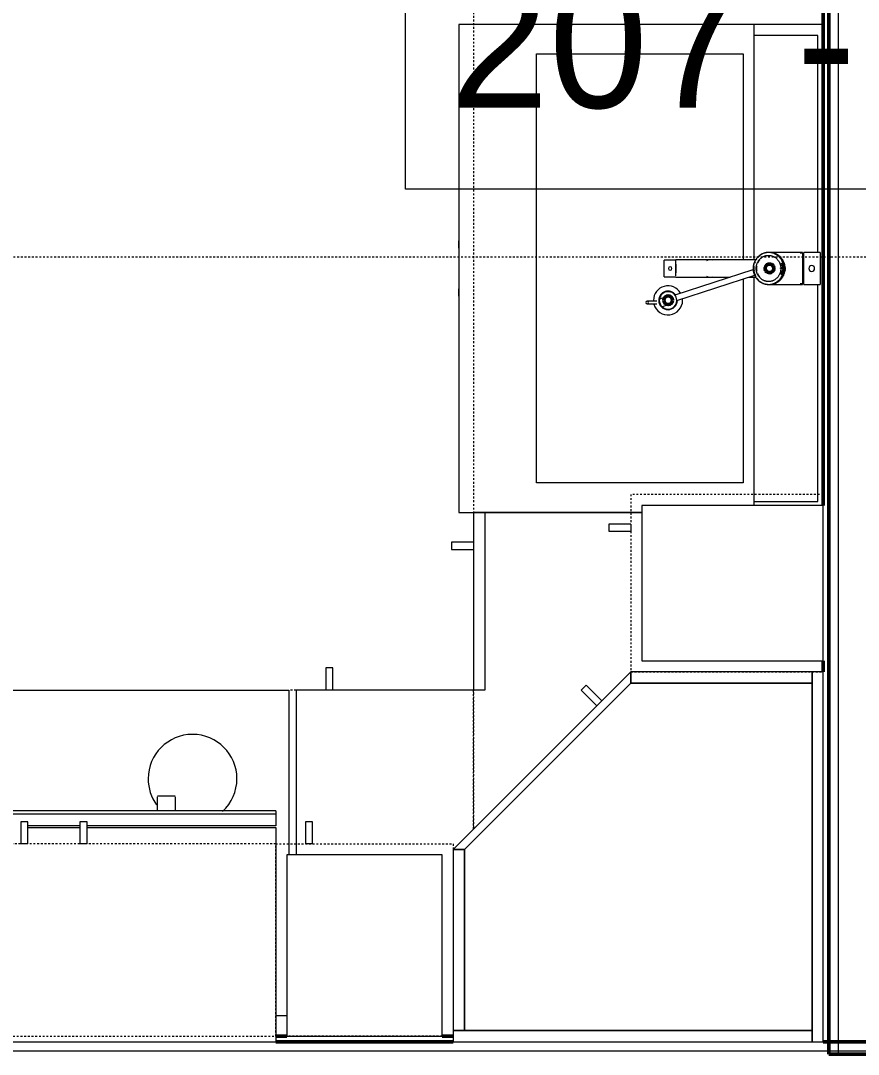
# Model space of a CAD drawing. Header units: inches. Extents: x -4217 to -1814, y 9706 to 12425.
# Drawn here: x -3736.3 to -3679.7, y 11554.5 to 11624.4 of the extents above; entities that cross this region are included whole.
import ezdxf

# ---------------------------------------------------------------- set-up
doc = ezdxf.new("R2010")
doc.units = ezdxf.units.IN
doc.header["$MEASUREMENT"] = 0
doc.linetypes.add('Aligning Line 1_8_', pattern=[0.25, 0.125, -0.125])
doc.linetypes.add('Dash', pattern=[0.25, 0.125, -0.125])
for name, color, linetype, lineweight in [('A-AREA-IDEN', 2, 'Continuous', 9), ('A-GENM-2', 7, 'Continuous', 9), ('A-GENM-3', 250, 'Continuous', 50), ('A-WALL', 113, 'Continuous', 13), ('A-WALL-11', 113, 'Continuous', 50), ('A-WALL-3', 250, 'Continuous', 50), ('A-WALL-4', 10, 'Continuous', 13), ('G-ANNO-SYMB-1', 147, 'Aligning Line 1_8_', 9), ('P-SANR-FIXT-2', 7, 'Continuous', 9), ('Q-CASE', 31, 'Continuous', 9), ('Q-CASE-3', 7, 'Continuous', 9), ('Q-CASE-4', 7, 'Dash', 9), ('Q-CASE-HDLN-1', 7, 'Dash', 9), ('Q-SPCQ-1', 7, 'Continuous', 9)]:
    doc.layers.add(name, color=color, linetype=linetype, lineweight=lineweight)
doc.styles.add('Century Gothic', font='ufonts.com_century-gothic.ttf', dxfattribs={"height": 9})

msp = doc.modelspace()

# ---------------------------------------------------------------- linework, layer by layer
at = {"layer": 'A-AREA-IDEN', "flags": 128}
msp.add_lwpolyline([(-3710.29947, 11634.50018), (-3634.79396, 11634.50018), (-3634.79396, 11613.00412), (-3710.29947, 11613.00412)], close=True, dxfattribs=at)
at = {"layer": 'A-GENM-2'}
for p, q in [((-3683.45921, 11608.72207), (-3685.72299, 11608.72207)), ((-3683.38106, 11608.66302), (-3683.62155, 11608.66302)), ((-3683.45921, 11608.72207), (-3683.45921, 11606.55672)), ((-3682.27811, 11608.72207), (-3683.38106, 11608.72207)), ((-3683.38106, 11606.55672), (-3683.38106, 11608.72207)), ((-3682.27811, 11608.72207), (-3682.27811, 11606.55672)), ((-3692.02221, 11608.21026), (-3692.80961, 11608.21026)), ((-3692.80961, 11607.06853), (-3692.80961, 11608.21026)), ((-3686.62286, 11608.22995), (-3692.02221, 11608.22995)), ((-3692.02221, 11608.15083), (-3692.02221, 11608.22995)), ((-3692.02221, 11608.05698), (-3692.02221, 11608.13621)), ((-3692.02221, 11607.93467), (-3692.02221, 11608.04435)), ((-3692.02221, 11607.79224), (-3692.02221, 11607.92537)), ((-3692.02221, 11607.92483), (-3692.02221, 11607.79248)), ((-3692.02221, 11607.49153), (-3692.02221, 11607.78726)), ((-3692.02221, 11607.78715), (-3692.02221, 11607.49165)), ((-3689.6978, 11608.22995), (-3690.61493, 11608.22995)), ((-3686.56743, 11608.25821), (-3686.59022, 11608.22227)), ((-3684.89079, 11607.6394), (-3684.89146, 11607.60376)), ((-3692.80961, 11607.06853), (-3692.02221, 11607.06853)), ((-3686.81558, 11607.55163), (-3692.08986, 11605.83792)), ((-3692.02221, 11607.35342), (-3692.02221, 11607.48655)), ((-3692.02221, 11607.48631), (-3692.02221, 11607.35396)), ((-3692.02221, 11607.23444), (-3692.02221, 11607.34412)), ((-3692.02221, 11607.14258), (-3692.02221, 11607.22181)), ((-3692.02221, 11607.04884), (-3692.02221, 11607.06897)), ((-3692.02221, 11607.04884), (-3688.35477, 11607.04884)), ((-3691.96611, 11605.46416), (-3686.69346, 11607.17735)), ((-3690.61493, 11607.04884), (-3689.6978, 11607.04884)), ((-3687.08897, 11607.04884), (-3686.62286, 11607.04884)), ((-3685.72299, 11606.55672), (-3683.45921, 11606.55672)), ((-3683.62155, 11606.61577), (-3683.38106, 11606.61577)), ((-3683.38106, 11606.55672), (-3682.27811, 11606.55672)), ((-3693.1336, 11605.59625), (-3692.71098, 11605.72964)), ((-3693.30158, 11605.43829), (-3693.96672, 11605.43829)), ((-3693.96672, 11605.24144), (-3693.30158, 11605.24144)), ((-3692.53735, 11605.17949), (-3692.9565, 11605.04721)), ((-3692.55373, 11605.2314), (-3692.53735, 11605.17949))]:
    msp.add_line(p, q, dxfattribs=at)
at = {"layer": 'A-GENM-2', "flags": 128}
for points in [[(-3686.17355, 11608.62387), (-3686.21255, 11608.60507), (-3686.25078, 11608.58472), (-3686.28816, 11608.56286), (-3686.32464, 11608.53952), (-3686.36015, 11608.51474), (-3686.39465, 11608.48856), (-3686.42807, 11608.46102), (-3686.46036, 11608.43217), (-3686.49147, 11608.40205), (-3686.52135, 11608.3707), (-3686.54996, 11608.33819), (-3686.57724, 11608.30457), (-3686.60316, 11608.26987), (-3686.62767, 11608.23417), (-3686.65073, 11608.19752), (-3686.6723, 11608.15997), (-3686.69236, 11608.12159), (-3686.71087, 11608.08244), (-3686.7278, 11608.04258), (-3686.74312, 11608.00208), (-3686.7568, 11607.961), (-3686.76884, 11607.9194), (-3686.7792, 11607.87735), (-3686.78787, 11607.83492), (-3686.79484, 11607.79218), (-3686.80009, 11607.7492), (-3686.80362, 11607.70604), (-3686.80542, 11607.66277), (-3686.80567, 11607.6394)], [(-3685.76438, 11608.72207), (-3685.80575, 11608.7212), (-3685.84706, 11608.71857), (-3685.88823, 11608.7142), (-3685.9292, 11608.7081), (-3685.9699, 11608.70027), (-3686.01025, 11608.69072), (-3686.0502, 11608.67948), (-3686.08968, 11608.66657), (-3686.12862, 11608.652), (-3686.16696, 11608.6358), (-3686.20464, 11608.61801), (-3686.24159, 11608.59864), (-3686.27777, 11608.57774), (-3686.31311, 11608.55534), (-3686.34755, 11608.53148), (-3686.38103, 11608.50619), (-3686.41352, 11608.47952), (-3686.44495, 11608.45152), (-3686.47528, 11608.42223), (-3686.50446, 11608.3917), (-3686.53245, 11608.35998), (-3686.55919, 11608.32713), (-3686.58466, 11608.29318), (-3686.60881, 11608.25821), (-3686.63161, 11608.22227), (-3686.65301, 11608.18541), (-3686.673, 11608.14769), (-3686.69153, 11608.10918), (-3686.70859, 11608.06993), (-3686.72414, 11608.03001), (-3686.73816, 11607.98947), (-3686.75064, 11607.9484), (-3686.76155, 11607.90683), (-3686.77088, 11607.86486), (-3686.77861, 11607.82253), (-3686.78473, 11607.77991), (-3686.78923, 11607.73708), (-3686.79212, 11607.6941), (-3686.79337, 11607.65103), (-3686.79343, 11607.6394)], [(-3686.59658, 11607.6394), (-3686.59591, 11607.67503), (-3686.59388, 11607.71061), (-3686.59052, 11607.74607), (-3686.58582, 11607.78136), (-3686.57979, 11607.81641), (-3686.57244, 11607.85117), (-3686.56378, 11607.88558), (-3686.55384, 11607.91958), (-3686.54262, 11607.95312), (-3686.53015, 11607.98615), (-3686.51644, 11608.0186), (-3686.50153, 11608.05043), (-3686.48544, 11608.08159), (-3686.46819, 11608.11203), (-3686.44981, 11608.14169), (-3686.43035, 11608.17053), (-3686.40982, 11608.1985), (-3686.38826, 11608.22557), (-3686.36572, 11608.25168), (-3686.34223, 11608.2768), (-3686.31782, 11608.30088), (-3686.29254, 11608.3239), (-3686.26643, 11608.34581), (-3686.23954, 11608.36659), (-3686.2119, 11608.38619), (-3686.18357, 11608.4046), (-3686.15458, 11608.42178), (-3686.12498, 11608.43771), (-3686.09483, 11608.45237), (-3686.06417, 11608.46573), (-3686.03304, 11608.47777), (-3686.0015, 11608.48849), (-3685.96959, 11608.49786), (-3685.93737, 11608.50586), (-3685.90489, 11608.5125), (-3685.87219, 11608.51775), (-3685.83932, 11608.52162), (-3685.80634, 11608.5241), (-3685.7733, 11608.52517), (-3685.76438, 11608.52522)], [(-3686.17355, 11608.62387), (-3686.21255, 11608.60507), (-3686.25078, 11608.58472), (-3686.28816, 11608.56286), (-3686.32464, 11608.53952), (-3686.36015, 11608.51474), (-3686.39465, 11608.48856), (-3686.42807, 11608.46102), (-3686.46036, 11608.43217), (-3686.49147, 11608.40205), (-3686.52135, 11608.3707), (-3686.54996, 11608.33819), (-3686.57724, 11608.30457)], [(-3686.17355, 11608.62387), (-3686.21255, 11608.60507), (-3686.25078, 11608.58472), (-3686.28816, 11608.56286), (-3686.32464, 11608.53952), (-3686.36015, 11608.51474), (-3686.39465, 11608.48856), (-3686.42807, 11608.46102), (-3686.46036, 11608.43217), (-3686.49147, 11608.40205), (-3686.52135, 11608.3707), (-3686.54996, 11608.33819), (-3686.57724, 11608.30457)], [(-3686.17355, 11608.62387), (-3686.21255, 11608.60507), (-3686.25078, 11608.58472), (-3686.28816, 11608.56286), (-3686.32464, 11608.53952), (-3686.36015, 11608.51474), (-3686.39465, 11608.48856), (-3686.42807, 11608.46102), (-3686.46036, 11608.43217), (-3686.49147, 11608.40205), (-3686.52135, 11608.3707), (-3686.54996, 11608.33819), (-3686.57724, 11608.30457)], [(-3686.17355, 11608.62387), (-3686.21255, 11608.60507), (-3686.25078, 11608.58472), (-3686.28816, 11608.56286), (-3686.32464, 11608.53952), (-3686.36015, 11608.51474), (-3686.39465, 11608.48856), (-3686.42807, 11608.46102), (-3686.46036, 11608.43217), (-3686.49147, 11608.40205), (-3686.52135, 11608.3707), (-3686.54996, 11608.33819), (-3686.57724, 11608.30457)], [(-3686.17355, 11608.62387), (-3686.21255, 11608.60507), (-3686.25078, 11608.58472), (-3686.28816, 11608.56286), (-3686.32464, 11608.53952), (-3686.36015, 11608.51474), (-3686.39465, 11608.48856), (-3686.42807, 11608.46102), (-3686.46036, 11608.43217), (-3686.49147, 11608.40205), (-3686.52135, 11608.3707), (-3686.54996, 11608.33819), (-3686.57724, 11608.30457)], [(-3686.23639, 11608.57774), (-3686.27172, 11608.55534), (-3686.30616, 11608.53148), (-3686.33965, 11608.50619), (-3686.37214, 11608.47952), (-3686.40357, 11608.45152), (-3686.4339, 11608.42223), (-3686.46308, 11608.3917), (-3686.49107, 11608.35998)], [(-3686.05345, 11608.45237), (-3686.02278, 11608.46573), (-3685.99166, 11608.47777)], [(-3685.4543, 11608.6882), (-3685.49646, 11608.69811), (-3685.53897, 11608.70632), (-3685.58179, 11608.71283), (-3685.62483, 11608.71761), (-3685.66802, 11608.72068), (-3685.7113, 11608.72201), (-3685.75461, 11608.72161), (-3685.79786, 11608.71948), (-3685.84099, 11608.71562), (-3685.88393, 11608.71004), (-3685.92662, 11608.70275), (-3685.96898, 11608.69376), (-3686.01095, 11608.68308), (-3686.05245, 11608.67073)], [(-3685.4543, 11608.6882), (-3685.49646, 11608.69811), (-3685.53897, 11608.70632), (-3685.58179, 11608.71283), (-3685.62483, 11608.71761), (-3685.66802, 11608.72068), (-3685.7113, 11608.72201), (-3685.75461, 11608.72161), (-3685.79786, 11608.71948), (-3685.84099, 11608.71562), (-3685.88393, 11608.71004), (-3685.92662, 11608.70275), (-3685.96898, 11608.69376), (-3686.01095, 11608.68308), (-3686.05245, 11608.67073)], [(-3685.4543, 11608.6882), (-3685.49646, 11608.69811), (-3685.53897, 11608.70632), (-3685.58179, 11608.71283), (-3685.62483, 11608.71761), (-3685.66802, 11608.72068), (-3685.7113, 11608.72201), (-3685.75461, 11608.72161), (-3685.79786, 11608.71948), (-3685.84099, 11608.71562), (-3685.88393, 11608.71004), (-3685.92662, 11608.70275), (-3685.96898, 11608.69376), (-3686.01095, 11608.68308), (-3686.05245, 11608.67073)], [(-3685.4543, 11608.6882), (-3685.49646, 11608.69811), (-3685.53897, 11608.70632), (-3685.58179, 11608.71283), (-3685.62483, 11608.71761), (-3685.66802, 11608.72068), (-3685.7113, 11608.72201), (-3685.75461, 11608.72161), (-3685.79786, 11608.71948), (-3685.84099, 11608.71562), (-3685.88393, 11608.71004), (-3685.92662, 11608.70275), (-3685.96898, 11608.69376), (-3686.01095, 11608.68308), (-3686.05245, 11608.67073)], [(-3685.4543, 11608.6882), (-3685.49646, 11608.69811), (-3685.53897, 11608.70632), (-3685.58179, 11608.71283), (-3685.62483, 11608.71761), (-3685.66802, 11608.72068), (-3685.7113, 11608.72201), (-3685.75461, 11608.72161), (-3685.79786, 11608.71948), (-3685.84099, 11608.71562), (-3685.88393, 11608.71004), (-3685.92662, 11608.70275), (-3685.96898, 11608.69376), (-3686.01095, 11608.68308), (-3686.05245, 11608.67073)], [(-3685.4543, 11608.6882), (-3685.49646, 11608.69811), (-3685.53897, 11608.70632), (-3685.58179, 11608.71283), (-3685.62483, 11608.71761), (-3685.66802, 11608.72068), (-3685.7113, 11608.72201), (-3685.75461, 11608.72161), (-3685.79786, 11608.71948), (-3685.84099, 11608.71562), (-3685.88393, 11608.71004), (-3685.92662, 11608.70275), (-3685.96898, 11608.69376), (-3686.01095, 11608.68308), (-3686.05245, 11608.67073)], [(-3685.72299, 11608.72207), (-3685.76437, 11608.7212), (-3685.80568, 11608.71857), (-3685.84685, 11608.7142), (-3685.88782, 11608.7081), (-3685.92851, 11608.70027), (-3685.96887, 11608.69072), (-3686.00882, 11608.67948), (-3686.04829, 11608.66657)], [(-3684.73532, 11607.6394), (-3684.73614, 11607.68248), (-3684.73858, 11607.72549), (-3684.74265, 11607.76837), (-3684.74834, 11607.81105), (-3684.75563, 11607.85346), (-3684.76453, 11607.89554), (-3684.77501, 11607.93722), (-3684.78707, 11607.97844), (-3684.80068, 11608.01912), (-3684.81582, 11608.05922), (-3684.83247, 11608.09865), (-3684.85061, 11608.13737), (-3684.8702, 11608.17531), (-3684.89123, 11608.21241), (-3684.91365, 11608.2486), (-3684.93744, 11608.28384), (-3684.96256, 11608.31807), (-3684.98896, 11608.35123), (-3685.01662, 11608.38326), (-3685.04548, 11608.41411), (-3685.0755, 11608.44374), (-3685.10664, 11608.4721), (-3685.13885, 11608.49913), (-3685.17207, 11608.52479), (-3685.20626, 11608.54904), (-3685.24136, 11608.57184), (-3685.27731, 11608.59315), (-3685.31407, 11608.61293), (-3685.35156, 11608.63116), (-3685.38973, 11608.64779), (-3685.42851, 11608.6628), (-3685.46785, 11608.67616), (-3685.50768, 11608.68786), (-3685.54793, 11608.69786), (-3685.58854, 11608.70615), (-3685.62944, 11608.71273), (-3685.67056, 11608.71757), (-3685.71184, 11608.72066), (-3685.7532, 11608.72201), (-3685.76438, 11608.72207)], [(-3685.76438, 11608.52522), (-3685.73132, 11608.52452), (-3685.69832, 11608.52243), (-3685.66542, 11608.51894), (-3685.63267, 11608.51405), (-3685.60012, 11608.50779), (-3685.56782, 11608.50015), (-3685.53583, 11608.49115), (-3685.50419, 11608.4808), (-3685.47294, 11608.46911), (-3685.44215, 11608.4561), (-3685.41185, 11608.44179), (-3685.3821, 11608.4262), (-3685.35295, 11608.40936), (-3685.32443, 11608.39128), (-3685.2966, 11608.37199), (-3685.2695, 11608.35153), (-3685.24318, 11608.32992), (-3685.21767, 11608.3072), (-3685.19302, 11608.2834), (-3685.16928, 11608.25856), (-3685.14648, 11608.23271), (-3685.12465, 11608.2059), (-3685.10384, 11608.17817), (-3685.08409, 11608.14956), (-3685.06541, 11608.12011), (-3685.04786, 11608.08988), (-3685.03145, 11608.05891), (-3685.01621, 11608.02726), (-3685.00218, 11607.99497), (-3684.98938, 11607.96209), (-3684.97782, 11607.92868), (-3684.96753, 11607.8948), (-3684.95852, 11607.86049), (-3684.95082, 11607.82582), (-3684.94443, 11607.79084), (-3684.93937, 11607.75562), (-3684.93564, 11607.7202), (-3684.93326, 11607.68465), (-3684.93222, 11607.64902), (-3684.93217, 11607.6394)], [(-3684.69394, 11607.6394), (-3684.69475, 11607.68248), (-3684.6972, 11607.72549), (-3684.70127, 11607.76837), (-3684.70695, 11607.81105), (-3684.71425, 11607.85346), (-3684.72315, 11607.89554), (-3684.73363, 11607.93722), (-3684.74569, 11607.97844), (-3684.75929, 11608.01912), (-3684.77443, 11608.05922), (-3684.79109, 11608.09865), (-3684.80922, 11608.13737), (-3684.82882, 11608.17531), (-3684.84985, 11608.21241), (-3684.87227, 11608.2486), (-3684.89606, 11608.28384), (-3684.92117, 11608.31807), (-3684.94758, 11608.35123), (-3684.97523, 11608.38326), (-3685.00409, 11608.41411), (-3685.03412, 11608.44374), (-3685.06526, 11608.4721), (-3685.09747, 11608.49913), (-3685.13069, 11608.52479), (-3685.16488, 11608.54904), (-3685.19998, 11608.57184), (-3685.23593, 11608.59315), (-3685.27268, 11608.61293), (-3685.31017, 11608.63116), (-3685.34834, 11608.64779), (-3685.38713, 11608.6628), (-3685.42647, 11608.67616), (-3685.46629, 11608.68786), (-3685.50655, 11608.69786), (-3685.54715, 11608.70615), (-3685.58805, 11608.71273), (-3685.62918, 11608.71757), (-3685.67046, 11608.72066), (-3685.71182, 11608.72201), (-3685.72299, 11608.72207)], [(-3684.64032, 11607.6394), (-3684.64118, 11607.68269), (-3684.64378, 11607.72592), (-3684.6481, 11607.76901), (-3684.65415, 11607.81189), (-3684.6619, 11607.85449), (-3684.67135, 11607.89675), (-3684.68248, 11607.9386), (-3684.69528, 11607.97997), (-3684.70972, 11608.0208), (-3684.72578, 11608.06101), (-3684.74344, 11608.10055), (-3684.76266, 11608.13935), (-3684.78343, 11608.17736), (-3684.80569, 11608.2145), (-3684.82942, 11608.25072), (-3684.85458, 11608.28597), (-3684.88113, 11608.32018), (-3684.90903, 11608.3533), (-3684.93823, 11608.38528), (-3684.96869, 11608.41606), (-3685.00035, 11608.4456), (-3685.03316, 11608.47386), (-3685.06709, 11608.50078), (-3685.10206, 11608.52632), (-3685.13802, 11608.55044), (-3685.17492, 11608.5731), (-3685.2127, 11608.59427), (-3685.25129, 11608.61391), (-3685.29064, 11608.632), (-3685.33068, 11608.64849), (-3685.37134, 11608.66337), (-3685.41257, 11608.67662)], [(-3684.87223, 11608.3087), (-3684.88113, 11608.32018), (-3684.90903, 11608.3533), (-3684.93823, 11608.38528), (-3684.96869, 11608.41606), (-3685.00035, 11608.4456), (-3685.03316, 11608.47386), (-3685.06709, 11608.50078), (-3685.10206, 11608.52632), (-3685.13802, 11608.55044), (-3685.17492, 11608.5731), (-3685.2127, 11608.59427), (-3685.25129, 11608.61391), (-3685.29064, 11608.632), (-3685.33068, 11608.64849)], [(-3684.87223, 11608.3087), (-3684.88113, 11608.32018), (-3684.90903, 11608.3533), (-3684.93823, 11608.38528), (-3684.96869, 11608.41606), (-3685.00035, 11608.4456), (-3685.03316, 11608.47386), (-3685.06709, 11608.50078), (-3685.10206, 11608.52632), (-3685.13802, 11608.55044), (-3685.17492, 11608.5731), (-3685.2127, 11608.59427), (-3685.25129, 11608.61391), (-3685.29064, 11608.632), (-3685.33068, 11608.64849)], [(-3684.87223, 11608.3087), (-3684.88113, 11608.32018), (-3684.90903, 11608.3533), (-3684.93823, 11608.38528), (-3684.96869, 11608.41606), (-3685.00035, 11608.4456), (-3685.03316, 11608.47386), (-3685.06709, 11608.50078), (-3685.10206, 11608.52632), (-3685.13802, 11608.55044), (-3685.17492, 11608.5731), (-3685.2127, 11608.59427), (-3685.25129, 11608.61391), (-3685.29064, 11608.632), (-3685.33068, 11608.64849)], [(-3684.87223, 11608.3087), (-3684.88113, 11608.32018), (-3684.90903, 11608.3533), (-3684.93823, 11608.38528), (-3684.96869, 11608.41606), (-3685.00035, 11608.4456), (-3685.03316, 11608.47386), (-3685.06709, 11608.50078), (-3685.10206, 11608.52632), (-3685.13802, 11608.55044), (-3685.17492, 11608.5731), (-3685.2127, 11608.59427), (-3685.25129, 11608.61391), (-3685.29064, 11608.632), (-3685.33068, 11608.64849)], [(-3684.87223, 11608.3087), (-3684.88113, 11608.32018), (-3684.90903, 11608.3533), (-3684.93823, 11608.38528), (-3684.96869, 11608.41606), (-3685.00035, 11608.4456), (-3685.03316, 11608.47386), (-3685.06709, 11608.50078), (-3685.10206, 11608.52632), (-3685.13802, 11608.55044), (-3685.17492, 11608.5731), (-3685.2127, 11608.59427), (-3685.25129, 11608.61391), (-3685.29064, 11608.632), (-3685.33068, 11608.64849)], [(-3686.60316, 11608.26987), (-3686.62767, 11608.23417), (-3686.65073, 11608.19752), (-3686.6723, 11608.15997), (-3686.69236, 11608.12159), (-3686.71087, 11608.08244), (-3686.7278, 11608.04258), (-3686.74312, 11608.00208), (-3686.7568, 11607.961), (-3686.76884, 11607.9194), (-3686.7792, 11607.87735), (-3686.78787, 11607.83492), (-3686.79484, 11607.79218), (-3686.80009, 11607.7492), (-3686.80362, 11607.70604), (-3686.80542, 11607.66277), (-3686.80567, 11607.6394)], [(-3686.60316, 11608.26987), (-3686.62767, 11608.23417), (-3686.65073, 11608.19752), (-3686.6723, 11608.15997), (-3686.69236, 11608.12159), (-3686.71087, 11608.08244), (-3686.7278, 11608.04258), (-3686.74312, 11608.00208), (-3686.7568, 11607.961), (-3686.76884, 11607.9194), (-3686.7792, 11607.87735), (-3686.78787, 11607.83492), (-3686.79484, 11607.79218), (-3686.80009, 11607.7492), (-3686.80362, 11607.70604), (-3686.80542, 11607.66277), (-3686.80567, 11607.6394)], [(-3686.60316, 11608.26987), (-3686.62767, 11608.23417), (-3686.65073, 11608.19752), (-3686.6723, 11608.15997), (-3686.69236, 11608.12159), (-3686.71087, 11608.08244), (-3686.7278, 11608.04258), (-3686.74312, 11608.00208), (-3686.7568, 11607.961), (-3686.76884, 11607.9194), (-3686.7792, 11607.87735), (-3686.78787, 11607.83492), (-3686.79484, 11607.79218), (-3686.80009, 11607.7492), (-3686.80362, 11607.70604), (-3686.80542, 11607.66277), (-3686.80567, 11607.6394)], [(-3686.60316, 11608.26987), (-3686.62767, 11608.23417), (-3686.65073, 11608.19752), (-3686.6723, 11608.15997), (-3686.69236, 11608.12159), (-3686.71087, 11608.08244), (-3686.7278, 11608.04258), (-3686.74312, 11608.00208), (-3686.7568, 11607.961), (-3686.76884, 11607.9194), (-3686.7792, 11607.87735), (-3686.78787, 11607.83492), (-3686.79484, 11607.79218), (-3686.80009, 11607.7492), (-3686.80362, 11607.70604), (-3686.80542, 11607.66277), (-3686.80567, 11607.6394)], [(-3686.60316, 11608.26987), (-3686.62767, 11608.23417), (-3686.65073, 11608.19752), (-3686.6723, 11608.15997), (-3686.69236, 11608.12159), (-3686.71087, 11608.08244), (-3686.7278, 11608.04258), (-3686.74312, 11608.00208), (-3686.7568, 11607.961), (-3686.76884, 11607.9194), (-3686.7792, 11607.87735), (-3686.78787, 11607.83492), (-3686.79484, 11607.79218), (-3686.80009, 11607.7492), (-3686.80362, 11607.70604), (-3686.80542, 11607.66277), (-3686.80567, 11607.6394)], [(-3686.80567, 11607.6394), (-3686.8048, 11607.5961), (-3686.80221, 11607.55287), (-3686.79788, 11607.50979), (-3686.79184, 11607.46691), (-3686.78409, 11607.4243), (-3686.77464, 11607.38204), (-3686.76351, 11607.34019), (-3686.75071, 11607.29882), (-3686.73627, 11607.258), (-3686.72021, 11607.21778), (-3686.70255, 11607.17824), (-3686.68332, 11607.13944), (-3686.66256, 11607.10144), (-3686.6403, 11607.06429), (-3686.61657, 11607.02807), (-3686.5914, 11606.99283)], [(-3686.80567, 11607.6394), (-3686.8048, 11607.5961), (-3686.80221, 11607.55287), (-3686.79788, 11607.50979), (-3686.79184, 11607.46691), (-3686.78409, 11607.4243), (-3686.77464, 11607.38204), (-3686.76351, 11607.34019), (-3686.75071, 11607.29882), (-3686.73627, 11607.258), (-3686.72021, 11607.21778), (-3686.70255, 11607.17824), (-3686.68332, 11607.13944), (-3686.66256, 11607.10144), (-3686.6403, 11607.06429), (-3686.61657, 11607.02807)], [(-3686.80567, 11607.6394), (-3686.8048, 11607.5961), (-3686.80221, 11607.55287), (-3686.79788, 11607.50979), (-3686.79184, 11607.46691), (-3686.78409, 11607.4243), (-3686.77464, 11607.38204), (-3686.76351, 11607.34019), (-3686.75071, 11607.29882), (-3686.73627, 11607.258), (-3686.72021, 11607.21778), (-3686.70255, 11607.17824), (-3686.68332, 11607.13944), (-3686.66256, 11607.10144), (-3686.6403, 11607.06429), (-3686.61657, 11607.02807)], [(-3686.80567, 11607.6394), (-3686.8048, 11607.5961), (-3686.80221, 11607.55287), (-3686.79788, 11607.50979), (-3686.79184, 11607.46691), (-3686.78409, 11607.4243), (-3686.77464, 11607.38204), (-3686.76351, 11607.34019), (-3686.75071, 11607.29882), (-3686.73627, 11607.258), (-3686.72021, 11607.21778), (-3686.70255, 11607.17824), (-3686.68332, 11607.13944), (-3686.66256, 11607.10144), (-3686.6403, 11607.06429), (-3686.61657, 11607.02807)], [(-3686.80567, 11607.6394), (-3686.8048, 11607.5961), (-3686.80221, 11607.55287), (-3686.79788, 11607.50979), (-3686.79184, 11607.46691), (-3686.78409, 11607.4243), (-3686.77464, 11607.38204), (-3686.76351, 11607.34019), (-3686.75071, 11607.29882), (-3686.73627, 11607.258), (-3686.72021, 11607.21778), (-3686.70255, 11607.17824), (-3686.68332, 11607.13944), (-3686.66256, 11607.10144), (-3686.6403, 11607.06429), (-3686.61657, 11607.02807)], [(-3686.80567, 11607.6394), (-3686.8048, 11607.5961), (-3686.80221, 11607.55287), (-3686.79788, 11607.50979), (-3686.79184, 11607.46691), (-3686.78409, 11607.4243), (-3686.77464, 11607.38204), (-3686.76351, 11607.34019), (-3686.75071, 11607.29882), (-3686.73627, 11607.258), (-3686.72021, 11607.21778), (-3686.70255, 11607.17824), (-3686.68332, 11607.13944), (-3686.66256, 11607.10144), (-3686.6403, 11607.06429), (-3686.61657, 11607.02807)], [(-3686.79343, 11607.6394), (-3686.79261, 11607.59631), (-3686.79017, 11607.5533), (-3686.7861, 11607.51042), (-3686.78042, 11607.46774), (-3686.77312, 11607.42533), (-3686.76422, 11607.38325), (-3686.75374, 11607.34157), (-3686.74168, 11607.30035), (-3686.72808, 11607.25967), (-3686.71293, 11607.21958), (-3686.69628, 11607.18014), (-3686.67815, 11607.14142), (-3686.65855, 11607.10348), (-3686.63752, 11607.06639), (-3686.6151, 11607.03019), (-3686.59131, 11606.99495), (-3686.5662, 11606.96072), (-3686.53979, 11606.92757), (-3686.51214, 11606.89553), (-3686.48327, 11606.86468), (-3686.45325, 11606.83505), (-3686.42211, 11606.8067), (-3686.3899, 11606.77967), (-3686.35668, 11606.754), (-3686.32249, 11606.72975), (-3686.28739, 11606.70695), (-3686.25144, 11606.68564), (-3686.21469, 11606.66586), (-3686.1772, 11606.64764), (-3686.13903, 11606.631), (-3686.10024, 11606.61599), (-3686.0609, 11606.60263), (-3686.02108, 11606.59094), (-3685.98082, 11606.58093), (-3685.94021, 11606.57264), (-3685.89931, 11606.56607), (-3685.85819, 11606.56123), (-3685.81691, 11606.55813), (-3685.77555, 11606.55678), (-3685.76438, 11606.55672)], [(-3686.74335, 11607.77991), (-3686.74785, 11607.73708), (-3686.75073, 11607.6941), (-3686.75199, 11607.65103), (-3686.75205, 11607.6394)], [(-3686.75205, 11607.6394), (-3686.75123, 11607.59631), (-3686.74879, 11607.5533), (-3686.74472, 11607.51042), (-3686.73903, 11607.46774), (-3686.73174, 11607.42533)], [(-3686.66721, 11608.06993), (-3686.68276, 11608.03001), (-3686.69678, 11607.98947)], [(-3685.76438, 11606.75357), (-3685.79743, 11606.75427), (-3685.83043, 11606.75637), (-3685.86333, 11606.75986), (-3685.89608, 11606.76474), (-3685.92863, 11606.771), (-3685.96093, 11606.77864), (-3685.99292, 11606.78764), (-3686.02457, 11606.79799), (-3686.05581, 11606.80968), (-3686.0866, 11606.82269), (-3686.1169, 11606.837), (-3686.14665, 11606.85259), (-3686.1758, 11606.86944), (-3686.20432, 11606.88751), (-3686.23215, 11606.9068), (-3686.25925, 11606.92726), (-3686.28558, 11606.94887), (-3686.31108, 11606.97159), (-3686.33573, 11606.99539), (-3686.35947, 11607.02023), (-3686.38228, 11607.04608), (-3686.4041, 11607.07289), (-3686.42491, 11607.10063), (-3686.44467, 11607.12924), (-3686.46334, 11607.15868), (-3686.48089, 11607.18891), (-3686.4973, 11607.21988), (-3686.51254, 11607.25153), (-3686.52657, 11607.28383), (-3686.53938, 11607.3167), (-3686.55094, 11607.35011), (-3686.56123, 11607.384), (-3686.57023, 11607.4183), (-3686.57793, 11607.45297), (-3686.58432, 11607.48795), (-3686.58938, 11607.52317), (-3686.59311, 11607.55859), (-3686.59549, 11607.59415), (-3686.59653, 11607.62977), (-3686.59658, 11607.6394)], [(-3686.5552, 11607.6394), (-3686.55452, 11607.67503), (-3686.5525, 11607.71061), (-3686.54914, 11607.74607), (-3686.54444, 11607.78136), (-3686.53841, 11607.81641)], [(-3686.53655, 11607.45297), (-3686.54294, 11607.48795), (-3686.548, 11607.52317), (-3686.55173, 11607.55859), (-3686.55411, 11607.59415), (-3686.55515, 11607.62977), (-3686.5552, 11607.6394)], [(-3686.47506, 11608.0186), (-3686.46015, 11608.05043), (-3686.44406, 11608.08159), (-3686.42681, 11608.11203), (-3686.40843, 11608.14169), (-3686.38896, 11608.17053), (-3686.36844, 11608.1985), (-3686.34688, 11608.22557)], [(-3685.76438, 11606.55672), (-3685.723, 11606.55759), (-3685.68169, 11606.56022), (-3685.64052, 11606.56459), (-3685.59955, 11606.57069), (-3685.55886, 11606.57853), (-3685.5185, 11606.58807), (-3685.47855, 11606.59931), (-3685.43908, 11606.61222), (-3685.40014, 11606.62679), (-3685.36179, 11606.64299), (-3685.32412, 11606.66078), (-3685.28716, 11606.68015), (-3685.25098, 11606.70105), (-3685.21565, 11606.72345), (-3685.18121, 11606.74732), (-3685.14772, 11606.7726), (-3685.11523, 11606.79927), (-3685.0838, 11606.82727), (-3685.05347, 11606.85656), (-3685.02429, 11606.88709), (-3684.9963, 11606.91881), (-3684.96956, 11606.95167), (-3684.94409, 11606.98561), (-3684.91994, 11607.02058), (-3684.89715, 11607.05652), (-3684.87574, 11607.09338), (-3684.85575, 11607.1311), (-3684.83722, 11607.16961), (-3684.82016, 11607.20886), (-3684.80461, 11607.24879), (-3684.79059, 11607.28932), (-3684.77811, 11607.3304), (-3684.7672, 11607.37196), (-3684.75788, 11607.41393), (-3684.75015, 11607.45626), (-3684.74402, 11607.49888), (-3684.73952, 11607.54171), (-3684.73664, 11607.5847), (-3684.73538, 11607.62777), (-3684.73532, 11607.6394)], [(-3684.93217, 11607.6394), (-3684.93285, 11607.60376), (-3684.93487, 11607.56818), (-3684.93823, 11607.53272), (-3684.94293, 11607.49743), (-3684.94896, 11607.46238), (-3684.95631, 11607.42762), (-3684.96497, 11607.39322), (-3684.97491, 11607.35921), (-3684.98613, 11607.32567), (-3684.9986, 11607.29265), (-3685.01231, 11607.26019), (-3685.02722, 11607.22836), (-3685.04331, 11607.1972), (-3685.06056, 11607.16676), (-3685.07894, 11607.1371), (-3685.09841, 11607.10826), (-3685.11893, 11607.08029), (-3685.14049, 11607.05322), (-3685.16303, 11607.02711), (-3685.18652, 11607.00199), (-3685.21093, 11606.97791), (-3685.23621, 11606.95489), (-3685.26232, 11606.93298), (-3685.28921, 11606.91221), (-3685.31685, 11606.8926), (-3685.34519, 11606.87419), (-3685.37417, 11606.85701), (-3685.40377, 11606.84108), (-3685.43392, 11606.82643), (-3685.46459, 11606.81307), (-3685.49571, 11606.80102), (-3685.52725, 11606.7903), (-3685.55916, 11606.78094), (-3685.59138, 11606.77293), (-3685.62386, 11606.76629), (-3685.65656, 11606.76104), (-3685.68943, 11606.75717), (-3685.72241, 11606.7547), (-3685.75545, 11606.75362), (-3685.76438, 11606.75357)], [(-3685.72299, 11606.55672), (-3685.68162, 11606.55759), (-3685.64031, 11606.56022), (-3685.59914, 11606.56459), (-3685.55817, 11606.57069), (-3685.51747, 11606.57853), (-3685.47712, 11606.58807), (-3685.43717, 11606.59931), (-3685.39769, 11606.61222), (-3685.35875, 11606.62679), (-3685.32041, 11606.64299), (-3685.28273, 11606.66078), (-3685.24578, 11606.68015), (-3685.2096, 11606.70105), (-3685.17426, 11606.72345), (-3685.13982, 11606.74732), (-3685.10633, 11606.7726), (-3685.07385, 11606.79927), (-3685.04242, 11606.82727), (-3685.01209, 11606.85656), (-3684.98291, 11606.88709), (-3684.95492, 11606.91881), (-3684.92818, 11606.95167), (-3684.90271, 11606.98561), (-3684.87856, 11607.02058), (-3684.85576, 11607.05652), (-3684.83436, 11607.09338), (-3684.81437, 11607.1311), (-3684.79584, 11607.16961), (-3684.77878, 11607.20886), (-3684.76323, 11607.24879), (-3684.74921, 11607.28932), (-3684.73673, 11607.3304), (-3684.72582, 11607.37196), (-3684.71649, 11607.41393), (-3684.70876, 11607.45626), (-3684.70264, 11607.49888), (-3684.69814, 11607.54171), (-3684.69525, 11607.5847), (-3684.694, 11607.62777), (-3684.69394, 11607.6394)], [(-3685.39353, 11606.60806), (-3685.35256, 11606.62206), (-3685.31217, 11606.63769), (-3685.27244, 11606.65492), (-3685.23343, 11606.67373), (-3685.19521, 11606.69407), (-3685.15783, 11606.71594), (-3685.12135, 11606.73928), (-3685.08584, 11606.76406), (-3685.05134, 11606.79024), (-3685.01792, 11606.81777), (-3684.98563, 11606.84663), (-3684.95452, 11606.87675), (-3684.92463, 11606.90809), (-3684.89603, 11606.9406), (-3684.86875, 11606.97423), (-3684.84283, 11607.00892), (-3684.81832, 11607.04462), (-3684.79526, 11607.08127), (-3684.77368, 11607.11882), (-3684.75362, 11607.1572), (-3684.73512, 11607.19635), (-3684.71819, 11607.23621), (-3684.70287, 11607.27671), (-3684.68918, 11607.3178), (-3684.67715, 11607.35939), (-3684.66679, 11607.40144), (-3684.65812, 11607.44387), (-3684.65115, 11607.48661), (-3684.6459, 11607.52959), (-3684.64237, 11607.57275), (-3684.64057, 11607.61602), (-3684.64032, 11607.6394)], [(-3684.89426, 11607.7202), (-3684.89188, 11607.68465), (-3684.89084, 11607.64902), (-3684.89079, 11607.6394)], [(-3684.84283, 11607.00892), (-3684.81832, 11607.04462), (-3684.79526, 11607.08127), (-3684.77368, 11607.11882), (-3684.75362, 11607.1572), (-3684.73512, 11607.19635), (-3684.71819, 11607.23621), (-3684.70287, 11607.27671), (-3684.68918, 11607.3178), (-3684.67715, 11607.35939), (-3684.66679, 11607.40144), (-3684.65812, 11607.44387), (-3684.65115, 11607.48661), (-3684.6459, 11607.52959), (-3684.64237, 11607.57275), (-3684.64057, 11607.61602), (-3684.64032, 11607.6394)], [(-3684.84283, 11607.00892), (-3684.81832, 11607.04462), (-3684.79526, 11607.08127), (-3684.77368, 11607.11882), (-3684.75362, 11607.1572), (-3684.73512, 11607.19635), (-3684.71819, 11607.23621), (-3684.70287, 11607.27671), (-3684.68918, 11607.3178), (-3684.67715, 11607.35939), (-3684.66679, 11607.40144), (-3684.65812, 11607.44387), (-3684.65115, 11607.48661), (-3684.6459, 11607.52959), (-3684.64237, 11607.57275), (-3684.64057, 11607.61602), (-3684.64032, 11607.6394)], [(-3684.84283, 11607.00892), (-3684.81832, 11607.04462), (-3684.79526, 11607.08127), (-3684.77368, 11607.11882), (-3684.75362, 11607.1572), (-3684.73512, 11607.19635), (-3684.71819, 11607.23621), (-3684.70287, 11607.27671), (-3684.68918, 11607.3178), (-3684.67715, 11607.35939), (-3684.66679, 11607.40144), (-3684.65812, 11607.44387), (-3684.65115, 11607.48661), (-3684.6459, 11607.52959), (-3684.64237, 11607.57275), (-3684.64057, 11607.61602), (-3684.64032, 11607.6394)], [(-3684.84283, 11607.00892), (-3684.81832, 11607.04462), (-3684.79526, 11607.08127), (-3684.77368, 11607.11882), (-3684.75362, 11607.1572), (-3684.73512, 11607.19635), (-3684.71819, 11607.23621), (-3684.70287, 11607.27671), (-3684.68918, 11607.3178), (-3684.67715, 11607.35939), (-3684.66679, 11607.40144), (-3684.65812, 11607.44387), (-3684.65115, 11607.48661), (-3684.6459, 11607.52959), (-3684.64237, 11607.57275), (-3684.64057, 11607.61602), (-3684.64032, 11607.6394)], [(-3684.84283, 11607.00892), (-3684.81832, 11607.04462), (-3684.79526, 11607.08127), (-3684.77368, 11607.11882), (-3684.75362, 11607.1572), (-3684.73512, 11607.19635), (-3684.71819, 11607.23621), (-3684.70287, 11607.27671), (-3684.68918, 11607.3178), (-3684.67715, 11607.35939), (-3684.66679, 11607.40144), (-3684.65812, 11607.44387), (-3684.65115, 11607.48661), (-3684.6459, 11607.52959), (-3684.64237, 11607.57275), (-3684.64057, 11607.61602), (-3684.64032, 11607.6394)], [(-3684.64032, 11607.6394), (-3684.64118, 11607.68269), (-3684.64378, 11607.72592), (-3684.6481, 11607.76901), (-3684.65415, 11607.81189), (-3684.6619, 11607.85449), (-3684.67135, 11607.89675), (-3684.68248, 11607.9386), (-3684.69528, 11607.97997), (-3684.70972, 11608.0208), (-3684.72578, 11608.06101), (-3684.74344, 11608.10055), (-3684.76266, 11608.13935), (-3684.78343, 11608.17736), (-3684.80569, 11608.2145), (-3684.82942, 11608.25072)], [(-3684.64032, 11607.6394), (-3684.64118, 11607.68269), (-3684.64378, 11607.72592), (-3684.6481, 11607.76901), (-3684.65415, 11607.81189), (-3684.6619, 11607.85449), (-3684.67135, 11607.89675), (-3684.68248, 11607.9386), (-3684.69528, 11607.97997), (-3684.70972, 11608.0208), (-3684.72578, 11608.06101), (-3684.74344, 11608.10055), (-3684.76266, 11608.13935), (-3684.78343, 11608.17736), (-3684.80569, 11608.2145), (-3684.82942, 11608.25072)], [(-3684.64032, 11607.6394), (-3684.64118, 11607.68269), (-3684.64378, 11607.72592), (-3684.6481, 11607.76901), (-3684.65415, 11607.81189), (-3684.6619, 11607.85449), (-3684.67135, 11607.89675), (-3684.68248, 11607.9386), (-3684.69528, 11607.97997), (-3684.70972, 11608.0208), (-3684.72578, 11608.06101), (-3684.74344, 11608.10055), (-3684.76266, 11608.13935), (-3684.78343, 11608.17736), (-3684.80569, 11608.2145), (-3684.82942, 11608.25072)], [(-3684.64032, 11607.6394), (-3684.64118, 11607.68269), (-3684.64378, 11607.72592), (-3684.6481, 11607.76901), (-3684.65415, 11607.81189), (-3684.6619, 11607.85449), (-3684.67135, 11607.89675), (-3684.68248, 11607.9386), (-3684.69528, 11607.97997), (-3684.70972, 11608.0208), (-3684.72578, 11608.06101), (-3684.74344, 11608.10055), (-3684.76266, 11608.13935), (-3684.78343, 11608.17736), (-3684.80569, 11608.2145), (-3684.82942, 11608.25072)], [(-3684.64032, 11607.6394), (-3684.64118, 11607.68269), (-3684.64378, 11607.72592), (-3684.6481, 11607.76901), (-3684.65415, 11607.81189), (-3684.6619, 11607.85449), (-3684.67135, 11607.89675), (-3684.68248, 11607.9386), (-3684.69528, 11607.97997), (-3684.70972, 11608.0208), (-3684.72578, 11608.06101), (-3684.74344, 11608.10055), (-3684.76266, 11608.13935), (-3684.78343, 11608.17736), (-3684.80569, 11608.2145), (-3684.82942, 11608.25072)], [(-3686.72284, 11607.38325), (-3686.71236, 11607.34157), (-3686.7003, 11607.30035), (-3686.68669, 11607.25967), (-3686.67155, 11607.21958), (-3686.6549, 11607.18014), (-3686.63676, 11607.14142)], [(-3686.56485, 11606.95862), (-3686.53696, 11606.9255), (-3686.50776, 11606.89352), (-3686.4773, 11606.86273), (-3686.44564, 11606.83319), (-3686.41282, 11606.80493), (-3686.3789, 11606.77802), (-3686.34393, 11606.75248), (-3686.30797, 11606.72835), (-3686.27107, 11606.70569), (-3686.23329, 11606.68452), (-3686.1947, 11606.66488)], [(-3686.56485, 11606.95862), (-3686.53696, 11606.9255), (-3686.50776, 11606.89352), (-3686.4773, 11606.86273), (-3686.44564, 11606.83319), (-3686.41282, 11606.80493), (-3686.3789, 11606.77802), (-3686.34393, 11606.75248), (-3686.30797, 11606.72835), (-3686.27107, 11606.70569), (-3686.23329, 11606.68452), (-3686.1947, 11606.66488)], [(-3686.56485, 11606.95862), (-3686.53696, 11606.9255), (-3686.50776, 11606.89352), (-3686.4773, 11606.86273), (-3686.44564, 11606.83319), (-3686.41282, 11606.80493), (-3686.3789, 11606.77802), (-3686.34393, 11606.75248), (-3686.30797, 11606.72835), (-3686.27107, 11606.70569), (-3686.23329, 11606.68452), (-3686.1947, 11606.66488)], [(-3686.56485, 11606.95862), (-3686.53696, 11606.9255), (-3686.50776, 11606.89352), (-3686.4773, 11606.86273), (-3686.44564, 11606.83319), (-3686.41282, 11606.80493), (-3686.3789, 11606.77802), (-3686.34393, 11606.75248), (-3686.30797, 11606.72835), (-3686.27107, 11606.70569), (-3686.23329, 11606.68452), (-3686.1947, 11606.66488)], [(-3686.56485, 11606.95862), (-3686.53696, 11606.9255), (-3686.50776, 11606.89352), (-3686.4773, 11606.86273), (-3686.44564, 11606.83319), (-3686.41282, 11606.80493), (-3686.3789, 11606.77802), (-3686.34393, 11606.75248), (-3686.30797, 11606.72835), (-3686.27107, 11606.70569), (-3686.23329, 11606.68452), (-3686.1947, 11606.66488)], [(-3686.56485, 11606.95862), (-3686.53696, 11606.9255), (-3686.50776, 11606.89352), (-3686.4773, 11606.86273), (-3686.44564, 11606.83319), (-3686.41282, 11606.80493), (-3686.3789, 11606.77802), (-3686.34393, 11606.75248), (-3686.30797, 11606.72835), (-3686.27107, 11606.70569), (-3686.23329, 11606.68452), (-3686.1947, 11606.66488)], [(-3686.52481, 11606.96072), (-3686.49841, 11606.92757), (-3686.47075, 11606.89553), (-3686.44189, 11606.86468)], [(-3686.34567, 11607.05195), (-3686.36272, 11607.07289), (-3686.38353, 11607.10063), (-3686.40328, 11607.12924), (-3686.42196, 11607.15868), (-3686.43951, 11607.18891), (-3686.45592, 11607.21988), (-3686.47116, 11607.25153), (-3686.48519, 11607.28383)], [(-3685.31217, 11606.63769), (-3685.27244, 11606.65492), (-3685.23343, 11606.67373), (-3685.19521, 11606.69407), (-3685.15783, 11606.71594), (-3685.12135, 11606.73928), (-3685.08584, 11606.76406), (-3685.05134, 11606.79024), (-3685.01792, 11606.81777), (-3684.98563, 11606.84663), (-3684.95452, 11606.87675), (-3684.92463, 11606.90809), (-3684.89603, 11606.9406), (-3684.86875, 11606.97423)], [(-3685.31217, 11606.63769), (-3685.27244, 11606.65492), (-3685.23343, 11606.67373), (-3685.19521, 11606.69407), (-3685.15783, 11606.71594), (-3685.12135, 11606.73928), (-3685.08584, 11606.76406), (-3685.05134, 11606.79024), (-3685.01792, 11606.81777), (-3684.98563, 11606.84663), (-3684.95452, 11606.87675), (-3684.92463, 11606.90809), (-3684.89603, 11606.9406), (-3684.86875, 11606.97423)], [(-3685.31217, 11606.63769), (-3685.27244, 11606.65492), (-3685.23343, 11606.67373), (-3685.19521, 11606.69407), (-3685.15783, 11606.71594), (-3685.12135, 11606.73928), (-3685.08584, 11606.76406), (-3685.05134, 11606.79024), (-3685.01792, 11606.81777), (-3684.98563, 11606.84663), (-3684.95452, 11606.87675), (-3684.92463, 11606.90809), (-3684.89603, 11606.9406), (-3684.86875, 11606.97423)], [(-3685.31217, 11606.63769), (-3685.27244, 11606.65492), (-3685.23343, 11606.67373), (-3685.19521, 11606.69407), (-3685.15783, 11606.71594), (-3685.12135, 11606.73928), (-3685.08584, 11606.76406), (-3685.05134, 11606.79024), (-3685.01792, 11606.81777), (-3684.98563, 11606.84663), (-3684.95452, 11606.87675), (-3684.92463, 11606.90809), (-3684.89603, 11606.9406), (-3684.86875, 11606.97423)], [(-3685.31217, 11606.63769), (-3685.27244, 11606.65492), (-3685.23343, 11606.67373), (-3685.19521, 11606.69407), (-3685.15783, 11606.71594), (-3685.12135, 11606.73928), (-3685.08584, 11606.76406), (-3685.05134, 11606.79024), (-3685.01792, 11606.81777), (-3684.98563, 11606.84663), (-3684.95452, 11606.87675), (-3684.92463, 11606.90809), (-3684.89603, 11606.9406), (-3684.86875, 11606.97423)], [(-3685.98318, 11606.79799), (-3686.01443, 11606.80968), (-3686.04522, 11606.82269)], [(-3686.03341, 11606.60217), (-3685.99169, 11606.59059), (-3685.94953, 11606.58068), (-3685.90701, 11606.57247), (-3685.8642, 11606.56597), (-3685.82116, 11606.56118), (-3685.77797, 11606.55812), (-3685.73468, 11606.55678), (-3685.69138, 11606.55718), (-3685.64813, 11606.55931), (-3685.605, 11606.56317), (-3685.56205, 11606.56875), (-3685.51937, 11606.57604), (-3685.47701, 11606.58503), (-3685.43504, 11606.59571)], [(-3686.03341, 11606.60217), (-3685.99169, 11606.59059), (-3685.94953, 11606.58068), (-3685.90701, 11606.57247), (-3685.8642, 11606.56597), (-3685.82116, 11606.56118), (-3685.77797, 11606.55812), (-3685.73468, 11606.55678), (-3685.69138, 11606.55718), (-3685.64813, 11606.55931), (-3685.605, 11606.56317), (-3685.56205, 11606.56875), (-3685.51937, 11606.57604), (-3685.47701, 11606.58503), (-3685.43504, 11606.59571)], [(-3686.03341, 11606.60217), (-3685.99169, 11606.59059), (-3685.94953, 11606.58068), (-3685.90701, 11606.57247), (-3685.8642, 11606.56597), (-3685.82116, 11606.56118), (-3685.77797, 11606.55812), (-3685.73468, 11606.55678), (-3685.69138, 11606.55718), (-3685.64813, 11606.55931), (-3685.605, 11606.56317), (-3685.56205, 11606.56875), (-3685.51937, 11606.57604), (-3685.47701, 11606.58503), (-3685.43504, 11606.59571)], [(-3686.03341, 11606.60217), (-3685.99169, 11606.59059), (-3685.94953, 11606.58068), (-3685.90701, 11606.57247), (-3685.8642, 11606.56597), (-3685.82116, 11606.56118), (-3685.77797, 11606.55812), (-3685.73468, 11606.55678), (-3685.69138, 11606.55718), (-3685.64813, 11606.55931), (-3685.605, 11606.56317), (-3685.56205, 11606.56875), (-3685.51937, 11606.57604), (-3685.47701, 11606.58503), (-3685.43504, 11606.59571)], [(-3686.03341, 11606.60217), (-3685.99169, 11606.59059), (-3685.94953, 11606.58068), (-3685.90701, 11606.57247), (-3685.8642, 11606.56597), (-3685.82116, 11606.56118), (-3685.77797, 11606.55812), (-3685.73468, 11606.55678), (-3685.69138, 11606.55718), (-3685.64813, 11606.55931), (-3685.605, 11606.56317), (-3685.56205, 11606.56875), (-3685.51937, 11606.57604), (-3685.47701, 11606.58503), (-3685.43504, 11606.59571)], [(-3686.03341, 11606.60217), (-3685.99169, 11606.59059), (-3685.94953, 11606.58068), (-3685.90701, 11606.57247), (-3685.8642, 11606.56597), (-3685.82116, 11606.56118), (-3685.77797, 11606.55812), (-3685.73468, 11606.55678), (-3685.69138, 11606.55718), (-3685.64813, 11606.55931), (-3685.605, 11606.56317), (-3685.56205, 11606.56875), (-3685.51937, 11606.57604), (-3685.47701, 11606.58503), (-3685.43504, 11606.59571)], [(-3686.01952, 11606.60263), (-3685.97969, 11606.59094), (-3685.93944, 11606.58093), (-3685.89883, 11606.57264), (-3685.85793, 11606.56607), (-3685.81681, 11606.56123), (-3685.77553, 11606.55813), (-3685.73416, 11606.55678), (-3685.72299, 11606.55672)]]:
    msp.add_lwpolyline(points, dxfattribs=at)
at = {"layer": 'A-GENM-2'}
for centre, radius, start, end in [((-3685.72299, 11607.6394), 1.08268, 114.556362, 141.4397249), ((-3685.72299, 11607.6394), 1.08268, 75, 105), ((-3685.72299, 11607.6394), 1.08268, 38.5602751, 70.8475783), ((-3692.41243, 11607.6394), 0.11811, 0, 180), ((-3692.41243, 11607.6394), 0.11811, 180, 0), ((-3685.72299, 11607.6394), 1.08268, 145.3366853, 180), ((-3685.72299, 11607.6394), 1.08268, 180, 213.0844426), ((-3685.72299, 11607.6394), 1.08268, 0, 35.1857747), ((-3685.72299, 11607.6394), 1.08268, 326.9155574, 0), ((-3682.84456, 11607.6394), 0.19685, 0, 180), ((-3682.84456, 11607.6394), 0.19685, 180, 0), ((-3685.72299, 11607.6394), 1.08268, 217.5889399, 246.3624966), ((-3685.72299, 11607.6394), 1.08268, 289.3547508, 322.4110601), ((-3692.55462, 11605.47993), 0.98425, 30, 180), ((-3685.72299, 11607.6394), 1.08268, 255, 285), ((-3692.55462, 11605.47993), 0.62992, 35.7262222, 180), ((-3692.55462, 11605.47993), 0.59055, 168.6397061, 180), ((-3692.55462, 11605.47993), 0.59055, 0, 168.6397061), ((-3692.55462, 11605.47993), 0.98425, 0, 6.8708945), ((-3692.55462, 11605.47993), 0.98425, 180, 183.6245605), ((-3692.55462, 11605.47993), 0.98425, 195, 0), ((-3692.55462, 11605.47993), 0.62992, 180, 0), ((-3692.55462, 11605.47993), 0.59055, 180, 227.1165352), ((-3692.55462, 11605.47993), 0.59055, 227.1165352, 0)]:
    msp.add_arc(centre, radius, start, end, dxfattribs=at)
for centre, major_axis, ratio, start_param, end_param in [((-3689.6978, 11607.6394), (0, 0.59055), 0.90630779, 6.02138592, 6.80678408), ((-3689.6978, 11607.6394), (0, 0.59055), 0.90630779, 2.61799388, 3.40339204), ((-3693.96672, 11605.33987), (0, 0.09843), 0.98480775, 4.71238898, 7.85398163), ((-3693.96672, 11605.33987), (0, 0.09843), 0.98480775, 1.57079633, 4.71238898)]:
    msp.add_ellipse(centre, major_axis=major_axis, ratio=ratio, start_param=start_param, end_param=end_param, dxfattribs=at)
at = {"layer": 'A-GENM-3'}
for centre, start, end in [((-3685.69906, 11607.64695), 35.031882, 215.031882), ((-3685.69906, 11607.64695), 215.031882, 35.031882), ((-3692.54253, 11605.48712), 0, 180), ((-3692.54253, 11605.48712), 180, 0)]:
    msp.add_arc(centre, 0.29528, start, end, dxfattribs=at)
for points in [[(-3684.90852, 11607.71566), (-3684.9013, 11607.6912), (-3684.89369, 11607.66578), (-3684.88569, 11607.6394)], [(-3684.70154, 11607.71087), (-3684.76857, 11607.84127), (-3684.82463, 11607.94458), (-3684.86973, 11608.02081)], [(-3684.6993, 11607.6394), (-3684.69917, 11607.65132), (-3684.69941, 11607.67516), (-3684.70066, 11607.69897), (-3684.70154, 11607.71087)], [(-3684.70154, 11607.56792), (-3684.70066, 11607.57982), (-3684.69941, 11607.60363), (-3684.69917, 11607.62747), (-3684.6993, 11607.6394)], [(-3684.89926, 11607.20945), (-3684.84997, 11607.28788), (-3684.78407, 11607.40737), (-3684.70154, 11607.56792)]]:
    msp.add_open_spline(points, degree=3, dxfattribs=at)
at = {"layer": 'A-WALL'}
msp.add_line((-3827.32374, 11554.7394), (-3486.67374, 11554.7394), dxfattribs=at)
at = {"layer": 'A-WALL-11'}
for p, q in [((-3707.06608, 11555.3644), (-3719.06608, 11555.3644)), ((-3487.29874, 11555.3644), (-3682.06608, 11555.3644))]:
    msp.add_line(p, q, dxfattribs=at)
at = {"layer": 'A-WALL-3'}
for p, q in [((-3681.69108, 11704.2144), (-3681.69108, 11554.5144)), ((-3682.06608, 11668.4644), (-3682.06608, 11591.6144)), ((-3681.69108, 11555.3644), (-3681.69108, 11668.4644)), ((-3682.06608, 11581.1144), (-3682.06608, 11580.3644)), ((-3718.31608, 11555.7394), (-3719.06608, 11555.7394)), ((-3719.06608, 11555.3644), (-3707.06608, 11555.3644)), ((-3707.06608, 11555.7394), (-3707.81608, 11555.7394)), ((-3682.06608, 11555.3644), (-3681.69108, 11555.3644)), ((-3681.69108, 11554.5144), (-3676.94108, 11554.5144))]:
    msp.add_line(p, q, dxfattribs=at)
at = {"layer": 'A-WALL-4'}
msp.add_line((-3681.06608, 11704.2144), (-3681.06608, 11554.5144), dxfattribs=at)
at = {"layer": 'G-ANNO-SYMB-1'}
msp.add_line((-3429.66725, 11608.39373), (-3865.74625, 11608.39373), dxfattribs=at)
at = {"layer": 'P-SANR-FIXT-2'}
for p, q in [((-3706.68782, 11624.1394), (-3706.68782, 11591.1394)), ((-3686.73201, 11624.1394), (-3706.68782, 11624.1394)), ((-3686.73201, 11608.22672), (-3686.73201, 11624.1394)), ((-3701.44108, 11593.1394), (-3701.44108, 11622.1394)), ((-3701.44108, 11622.1394), (-3687.48526, 11622.1394)), ((-3687.48526, 11622.1394), (-3687.48526, 11608.22432)), ((-3686.73201, 11591.6144), (-3686.73201, 11607.04884)), ((-3687.48526, 11606.92713), (-3687.48526, 11593.1394)), ((-3687.48526, 11593.1394), (-3701.44108, 11593.1394)), ((-3706.68782, 11591.1394), (-3694.31608, 11591.1394))]:
    msp.add_line(p, q, dxfattribs=at)
at = {"layer": 'Q-CASE'}
for p, q in [((-3695.06608, 11580.3644), (-3707.06608, 11568.3644)), ((-3695.06608, 11579.6144), (-3695.06608, 11580.3644)), ((-3706.31608, 11568.3644), (-3695.06608, 11579.6144)), ((-3707.06608, 11568.3644), (-3706.31608, 11568.3644))]:
    msp.add_line(p, q, dxfattribs=at)
at = {"layer": 'Q-CASE-3'}
for p, q in [((-3682.06608, 11624.1394), (-3686.73201, 11624.1394)), ((-3682.06608, 11624.1394), (-3686.73201, 11624.1394)), ((-3682.44108, 11623.3894), (-3686.73201, 11623.3894)), ((-3682.44108, 11608.72207), (-3682.44108, 11623.3894)), ((-3706.69108, 11609.0144), (-3706.69108, 11609.5144)), ((-3706.69108, 11605.7644), (-3706.69108, 11606.2644)), ((-3682.44108, 11591.8894), (-3682.44108, 11606.55672)), ((-3682.06608, 11591.6144), (-3694.31608, 11591.6144)), ((-3694.31608, 11591.6144), (-3694.31608, 11581.1144)), ((-3686.73201, 11591.8894), (-3682.44108, 11591.8894)), ((-3682.06608, 11581.1144), (-3682.06608, 11591.6144)), ((-3705.69108, 11591.1394), (-3705.69108, 11579.1394)), ((-3694.31608, 11591.1394), (-3705.69108, 11591.1394)), ((-3704.94108, 11591.1394), (-3704.94108, 11579.1394)), ((-3695.06608, 11590.3644), (-3696.56533, 11590.3644)), ((-3696.56533, 11590.3644), (-3696.56533, 11589.87595)), ((-3695.06608, 11590.3644), (-3695.06608, 11589.87595)), ((-3696.56533, 11589.87595), (-3695.06608, 11589.87595)), ((-3707.19033, 11589.12784), (-3707.19033, 11588.6394)), ((-3705.69108, 11589.12784), (-3707.19033, 11589.12784)), ((-3705.69108, 11589.12784), (-3705.69108, 11588.6394)), ((-3707.19033, 11588.6394), (-3705.69108, 11588.6394)), ((-3694.31608, 11581.1144), (-3682.06608, 11581.1144)), ((-3715.20263, 11580.63459), (-3715.69108, 11580.63459)), ((-3715.69108, 11580.63459), (-3715.69108, 11579.13534)), ((-3715.20263, 11579.13534), (-3715.20263, 11580.63459)), ((-3695.06608, 11580.3644), (-3695.06608, 11579.6144)), ((-3682.81608, 11580.3644), (-3695.06608, 11580.3644)), ((-3682.81608, 11579.6144), (-3682.81608, 11580.3644)), ((-3682.06608, 11580.3644), (-3682.81608, 11580.3644)), ((-3682.81608, 11580.3644), (-3682.81608, 11555.3644)), ((-3682.06608, 11555.3644), (-3682.06608, 11580.3644)), ((-3704.94108, 11579.1394), (-3717.69108, 11579.1394)), ((-3717.69108, 11579.1394), (-3717.69108, 11567.9894)), ((-3705.69108, 11579.1394), (-3717.69108, 11579.1394)), ((-3715.20263, 11579.13534), (-3715.69108, 11579.13534)), ((-3695.06608, 11579.6144), (-3706.31608, 11568.3644)), ((-3704.94108, 11579.1394), (-3705.69108, 11579.1394)), ((-3698.07892, 11579.47182), (-3698.42431, 11579.12643)), ((-3698.42431, 11579.12643), (-3697.36417, 11578.0663)), ((-3697.01879, 11578.41168), (-3698.07892, 11579.47182)), ((-3682.81608, 11579.6144), (-3695.06608, 11579.6144)), ((-3695.06608, 11579.6144), (-3682.81608, 11579.6144)), ((-3682.81608, 11556.1144), (-3682.81608, 11579.6144)), ((-3725.86609, 11571.96354), (-3727.0582, 11571.96354)), ((-3727.0582, 11570.99917), (-3727.0582, 11571.91438)), ((-3725.86609, 11571.91438), (-3725.86609, 11570.99917)), ((-3719.06608, 11570.96374), (-3748.94796, 11570.96374)), ((-3719.06608, 11570.7581), (-3748.94796, 11570.7581)), ((-3719.06608, 11570.96374), (-3719.06608, 11570.7581)), ((-3719.06608, 11570.7581), (-3719.06608, 11569.9707)), ((-3735.81608, 11570.23865), (-3736.30452, 11570.23865)), ((-3736.30452, 11570.23865), (-3736.30452, 11568.7394)), ((-3735.81608, 11568.7394), (-3735.81608, 11570.23865)), ((-3732.30452, 11569.9707), (-3735.81608, 11569.9707)), ((-3731.81608, 11570.23865), (-3732.30452, 11570.23865)), ((-3732.30452, 11570.23865), (-3732.30452, 11568.7394)), ((-3731.81608, 11568.7394), (-3731.81608, 11570.23865)), ((-3719.06608, 11569.9707), (-3731.81608, 11569.9707)), ((-3716.57763, 11570.23865), (-3717.06608, 11570.23865)), ((-3717.06608, 11570.23865), (-3717.06608, 11568.7394)), ((-3716.57763, 11568.7394), (-3716.57763, 11570.23865)), ((-3735.81608, 11569.85259), (-3732.30452, 11569.85259)), ((-3731.81608, 11569.85259), (-3719.06608, 11569.85259)), ((-3719.06608, 11569.85259), (-3719.06608, 11555.3644)), ((-3735.81608, 11568.7394), (-3736.30452, 11568.7394)), ((-3731.81608, 11568.7394), (-3732.30452, 11568.7394)), ((-3716.57763, 11568.7394), (-3717.06608, 11568.7394)), ((-3707.81608, 11567.9894), (-3718.31608, 11567.9894)), ((-3718.31608, 11567.9894), (-3718.31608, 11555.7394)), ((-3707.81608, 11555.7394), (-3707.81608, 11567.9894)), ((-3707.06608, 11568.3644), (-3707.06608, 11556.1144)), ((-3706.31608, 11568.3644), (-3707.06608, 11568.3644)), ((-3706.31608, 11568.3644), (-3706.31608, 11556.1144)), ((-3706.31608, 11556.1144), (-3706.31608, 11568.3644)), ((-3707.06608, 11556.1144), (-3706.31608, 11556.1144)), ((-3682.81608, 11556.1144), (-3707.06608, 11556.1144)), ((-3707.06608, 11556.1144), (-3707.06608, 11555.3644)), ((-3706.31608, 11556.1144), (-3682.81608, 11556.1144)), ((-3682.81608, 11555.3644), (-3682.81608, 11556.1144)), ((-3748.94796, 11555.3644), (-3719.06608, 11555.3644)), ((-3718.31608, 11555.7394), (-3707.81608, 11555.7394)), ((-3707.06608, 11555.3644), (-3682.81608, 11555.3644)), ((-3682.81608, 11555.3644), (-3682.06608, 11555.3644))]:
    msp.add_line(p, q, dxfattribs=at)
at = {"layer": 'Q-CASE-4'}
for p, q in [((-3682.06608, 11592.3644), (-3695.06608, 11592.3644)), ((-3695.06608, 11592.3644), (-3695.06608, 11580.3644)), ((-3682.06608, 11580.3644), (-3682.06608, 11592.3644)), ((-3695.06608, 11580.3644), (-3682.06608, 11580.3644)), ((-3719.06608, 11568.7394), (-3749.06608, 11568.7394)), ((-3719.06608, 11555.7394), (-3719.06608, 11568.7394)), ((-3719.06608, 11555.7394), (-3719.06608, 11568.7394)), ((-3719.06608, 11568.7394), (-3707.06608, 11568.7394)), ((-3707.06608, 11568.7394), (-3707.06608, 11555.7394)), ((-3749.06608, 11555.7394), (-3719.06608, 11555.7394)), ((-3707.06608, 11555.7394), (-3719.06608, 11555.7394))]:
    msp.add_line(p, q, dxfattribs=at)
at = {"layer": 'Q-CASE-HDLN-1'}
for p, q in [((-3705.69108, 11668.4644), (-3705.69108, 11569.7394)), ((-3705.69108, 11579.1394), (-3718.19108, 11579.1394)), ((-3705.69108, 11569.7394), (-3705.69108, 11579.1394))]:
    msp.add_line(p, q, dxfattribs=at)
at = {"layer": 'Q-SPCQ-1'}
for p, q in [((-3748.19108, 11579.1394), (-3718.19108, 11579.1394)), ((-3718.19108, 11579.1394), (-3718.19108, 11567.9894)), ((-3719.06608, 11557.1394), (-3718.31608, 11557.1394))]:
    msp.add_line(p, q, dxfattribs=at)
for start, end in [(0, 180), (180, 216.0866703), (312.7551835, 0)]:
    msp.add_arc((-3724.69108, 11573.1394), 3, start, end, dxfattribs=at)

# ---------------------------------------------------------------- texts
at = {"layer": 'A-AREA-IDEN', "insert": (-3707.29947, 11627.50018), "char_height": 9, "width": 83.931, "attachment_point": 1, "style": 'Century Gothic'}
msp.add_mtext('207 - 474 SF', dxfattribs=at)

doc.saveas('drawing.dxf')
